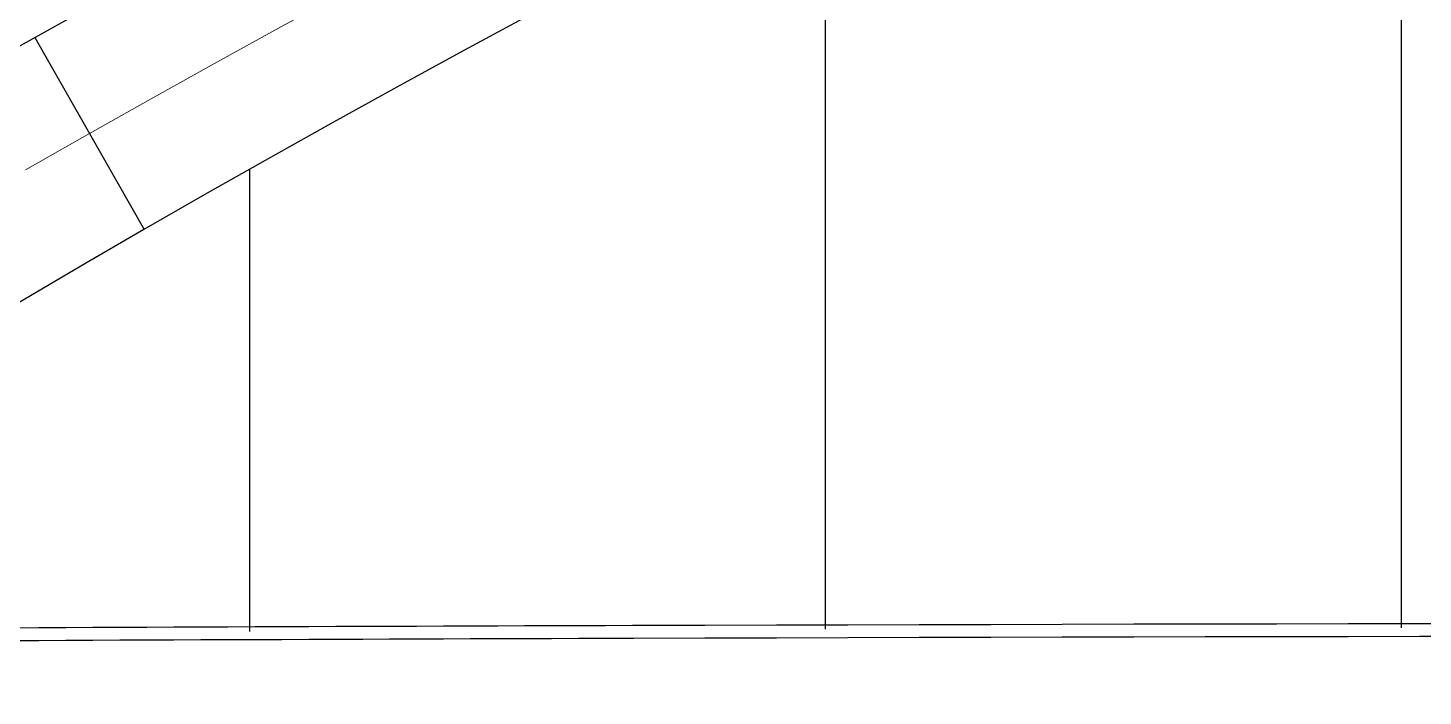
# Model space of a CAD drawing. Extents: x 1767995 to 4174245, y 542814 to 862564.
# Drawn here: x 3901372 to 3923178, y 583941 to 594381 of the extents above; entities that cross this region are included whole.
import ezdxf

# ---------------------------------------------------------------- set-up
doc = ezdxf.new("R2010")
doc.units = 0
doc.header["$LTSCALE"] = 3500
for name, color, linetype, lineweight in [('1粗实线', 1, 'Continuous', 30), ('标注', 3, 'Continuous', 18), ('桥 构造粗实', 1, 'Continuous', 30)]:
    doc.layers.add(name, color=color, linetype=linetype, lineweight=lineweight)

msp = doc.modelspace()

# ---------------------------------------------------------------- linework, layer by layer
at = {"layer": '1粗实线'}
for points in [[(3883834, 584907.6, -0.0010736), (3910820.5, 585046.5), (3910835.1, 585046.6, -0.0032499), (4053829.4, 584546.1), (4053859.7, 584545.8, -0.0014157), (4087834, 584109.9, -0.0014134)], [(3883834, 584707.6, -0.0010736), (3910820.5, 584846.5), (3910835.1, 584846.6, -0.0032499), (4053829.4, 584346.1), (4053859.7, 584345.8, -0.0013324), (4085834, 583940.9, -0.0013324)]]:
    msp.add_lwpolyline(points, format="xyb", dxfattribs=at)
at = {"layer": '标注', "color": 8, "ltscale": 550}
msp.add_lwpolyline([(3919334, 601382.6), (3918334, 600928.4), (3917334, 600467.3), (3916334, 599999.4), (3915334, 599524.7), (3914334, 599043.1), (3913334, 598554.8), (3912334, 598059.6), (3911334, 597557.5), (3910334, 597048.6), (3909334, 596532.9), (3908334, 596010.4), (3907334, 595481), (3906334, 594944.8), (3905334, 594401.8), (3904334, 593852), (3903334, 593295.3), (3902334, 592731.8), (3901334, 592161.4)], dxfattribs=at)
at = {"layer": '桥 构造粗实'}
for p, q in [((3922834, 601229.2), (3922834, 585008.8)), ((3913834, 596981.3), (3913834, 584988.7)), ((3901478.7, 594231.3), (3903189.2, 591232.3)), ((3904834, 592171.3), (3904834, 584948.4))]:
    msp.add_line(p, q, dxfattribs=at)
for points in [[(3919334, 603104.6), (3918685.7, 602820.7), (3917673.9, 602370.7), (3916662.1, 601913.9), (3915650.3, 601450.1), (3914638.4, 600979.5), (3913626.5, 600501.9), (3912614.6, 600017.4), (3911602.7, 599526.1), (3910590.8, 599027.9), (3909578.8, 598522.7), (3908566.9, 598010.7), (3907554.9, 597491.8), (3906542.9, 596965.9), (3905530.8, 596433.2), (3904518.8, 595893.6), (3903506.8, 595347.1), (3902494.7, 594793.7), (3901482.6, 594233.5), (3900470.5, 593666.3)], [(3919334, 599643.7), (3918994.1, 599486), (3918005.9, 599020.7), (3917017.7, 598548.7), (3916029.6, 598069.9), (3915041.4, 597584.4), (3914053.3, 597092.1), (3913065.2, 596593), (3912077.2, 596087.2), (3911089.1, 595574.6), (3910101.1, 595055.2), (3909113.1, 594529), (3908125.1, 593996.1), (3907137.1, 593456.5), (3906149.2, 592910), (3905161.2, 592356.8), (3904173.3, 591796.8), (3903185.4, 591230.1), (3902197.4, 590656.5), (3901209.5, 590076.2)]]:
    msp.add_lwpolyline(points, dxfattribs=at)

doc.saveas('drawing.dxf')
